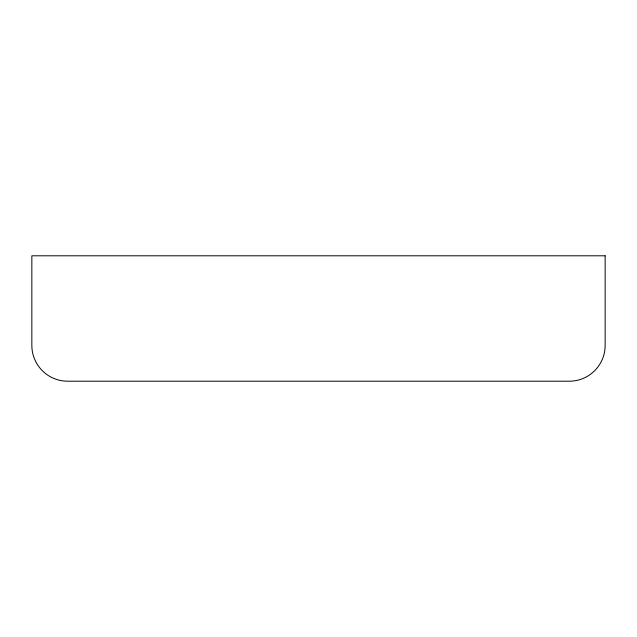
<?xml version="1.0" encoding="UTF-8"?>
<svg xmlns="http://www.w3.org/2000/svg" width="637" height="637" viewBox="0 0 637 637"><rect width="100%" height="100%" fill="white"/><g stroke="black" fill="none" stroke-linecap="round" stroke-linejoin="round"><path stroke-width="0.96" d="M605.15 255.795L31.85 255.795L31.85 345.373A35.831 35.831 0 0 0 67.681 381.205L569.319 381.205A35.831 35.831 0 0 0 605.15 345.373L605.15 255.795"/></g></svg>
